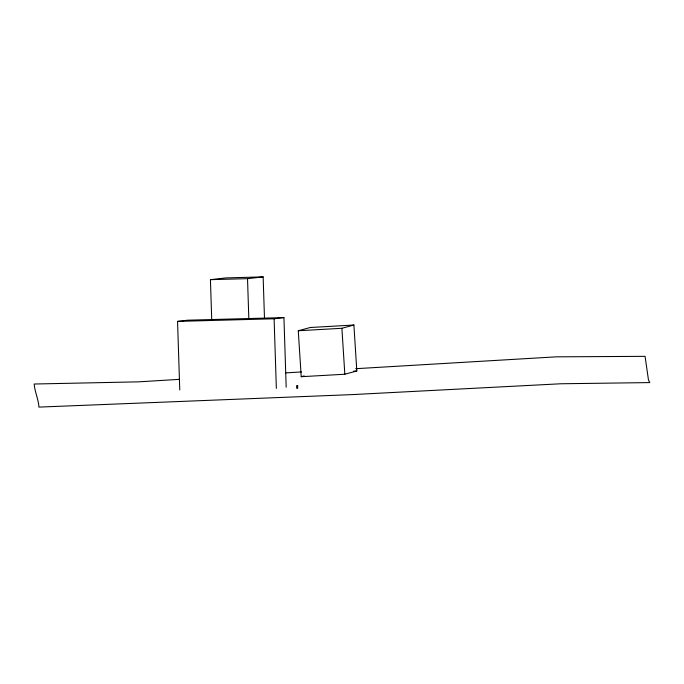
<?xml version="1.0" encoding="UTF-8"?>
<svg xmlns="http://www.w3.org/2000/svg" width="684" height="684" viewBox="0 0 684 684"><rect width="100%" height="100%" fill="white"/><g stroke="black" fill="none" stroke-linecap="round" stroke-linejoin="round"><path stroke-width="1.03" d="M298.275 330.757L310.262 327.499L353.893 325.028L356.826 370.976L344.83 374.233L301.208 376.704L298.275 330.757L341.897 328.286L353.893 325.028M301.208 376.704L304.2 375.892M179.764 389.948L177.558 321.394L274.104 318.787L283.937 317.59L286.177 387.195M177.558 321.394L187.741 320.197L283.937 317.59M211.741 320.061L210.424 279.662L226.045 277.901L263.143 276.892L264.486 318.351M210.424 279.662L247.523 278.662L263.143 276.892M301.447 371.934L285.801 372.891M179.302 379.355L138.604 381.843L34.2 384.015C34.73 391.906 38.466 399.148 38.937 407.108L352.149 394.608L560.966 383.767L649.8 382.587L648.466 379.936L645.063 356.338L556.22 356.843L355.723 368.693M353.637 371.164L356.826 370.976M341.897 328.286L344.83 374.233M274.104 318.787L276.353 388.401M247.523 278.662L248.839 319.052M297.668 385.579L296.668 385.579L296.668 388.273L297.668 388.273L297.668 385.579"/></g></svg>
